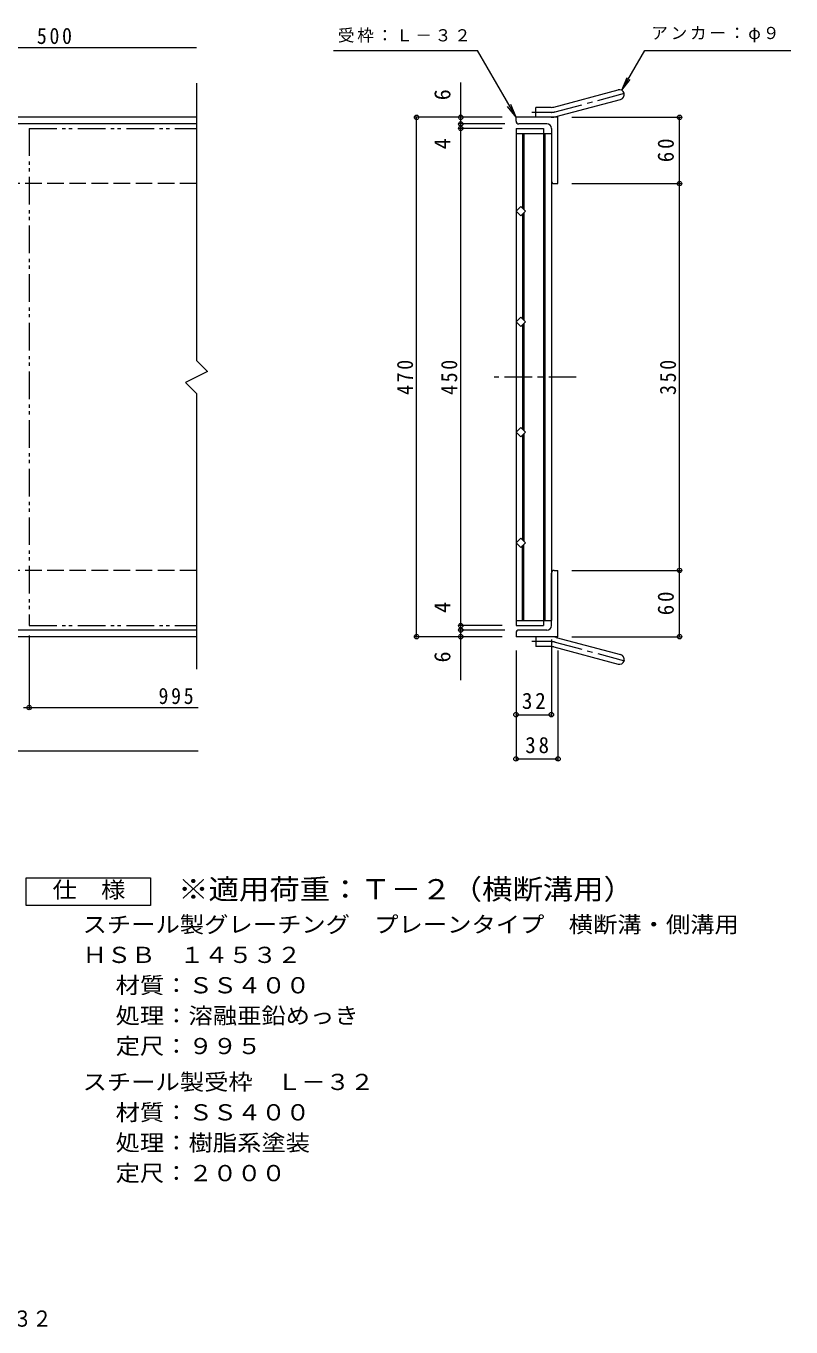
# Model space of a CAD drawing. Units: millimetres, scale not verified. Extents: x -865 to 865, y -687 to 618.
# Drawn here: x 173 to 865, y -687 to 490 of the extents above; entities that cross this region are included whole.
import ezdxf
from ezdxf.enums import TextEntityAlignment as Align

# ---------------------------------------------------------------- set-up
doc = ezdxf.new("R2010")
doc.units = ezdxf.units.MM
doc.header["$LTSCALE"] = 5
doc.header["$PDMODE"] = 32
doc.header["$PDSIZE"] = 4
for name, pattern in [('CHAIN1', [8, 5, -1, 1, -1]), ('DASHED3', [4, 3, -1]), ('DOUBLE_CHAIN1', [8.8, 5, -1, 0.6, -0.6, 0.6, -1])]:
    doc.linetypes.add(name, pattern=pattern)
for name, color, linetype, lineweight in [('A-1_ピット', 2, 'Continuous', 9), ('A-2_蓋', 3, 'Continuous', 9), ('A-4_寸法', 7, 'Continuous', 9), ('F-4_F-4ﾚｲﾔ', 2, 'Continuous', 9)]:
    doc.layers.add(name, color=color, linetype=linetype, lineweight=lineweight)
doc.layers.add('F-F_F-Fﾚｲﾔ', color=2, linetype='Continuous')
doc.styles.add('ＭＳ ゴシック', font='')
doc.styles.get('ＭＳ ゴシック').set_extended_font_data('MS Gothic')

msp = doc.modelspace()

# ---------------------------------------------------------------- linework, layer by layer
at = {"layer": 'A-1_ピット'}
for p, q in [((650.231, 417.161), (708.421, 432.753)), ((652.56, 408.468), (710.751, 424.06)), ((634.086, 407.854), (634.086, 416.854)), ((647.901, 416.854), (634.086, 416.854)), ((326.901, 407.854), (-827.044, 407.854)), ((326.901, 401.854), (-827.044, 401.854)), ((616.086, 404.354), (616.086, 407.854)), ((654.086, 407.854), (616.086, 407.854)), ((644.086, 401.854), (618.586, 401.854)), ((654.086, 347.854), (654.086, 407.854)), ((648.086, 397.854), (648.086, 350.354)), ((650.586, 347.854), (654.086, 347.854)), ((648.086, -52.146), (648.086, -4.646)), ((650.586, -2.146), (654.086, -2.146)), ((654.086, -62.146), (654.086, -2.146)), ((326.901, -56.146), (-827.044, -56.146)), ((616.086, -58.646), (616.086, -62.146)), ((644.086, -56.146), (618.586, -56.146)), ((326.901, -62.146), (-827.044, -62.146)), ((654.086, -62.146), (616.086, -62.146)), ((634.086, -62.146), (634.086, -71.146)), ((652.56, -62.759), (710.751, -78.352)), ((647.901, -71.146), (634.086, -71.146)), ((650.231, -71.453), (708.421, -87.045))]:
    msp.add_line(p, q, dxfattribs=at)
at = {"layer": 'A-1_ピット', "linetype": 'CHAIN1'}
for p, q in [((651.395, 412.814), (716.562, 430.276)), ((647.901, 412.354), (630.281, 412.354)), ((647.901, -66.646), (630.281, -66.646)), ((651.395, -67.106), (716.562, -84.567))]:
    msp.add_line(p, q, dxfattribs=at)
at = {"layer": 'A-1_ピット', "linetype": 'DASHED3'}
for p, q in [((326.901, 347.854), (-827.044, 347.854)), ((326.901, -2.146), (-827.044, -2.146))]:
    msp.add_line(p, q, dxfattribs=at)
at = {"layer": 'A-1_ピット'}
for centre, radius, start, end in [((709.586, 428.407), 4.5, 285.00014, 104.99991), ((647.901, 425.854), 9, 270, 285.00002), ((618.586, 404.354), 2.5, 180, 270), ((644.086, 397.854), 4, 0, 90), ((647.901, 425.854), 18, 270, 285), ((650.586, 350.354), 2.5, 180, 270), ((650.586, -4.646), 2.5, 90, 180), ((618.586, -58.646), 2.5, 90, 180), ((644.086, -52.146), 4, 270, 0), ((647.901, -80.146), 18, 75, 90), ((647.901, -80.146), 9, 74.99998, 90), ((709.586, -82.698), 4.5, 255.00009, 74.99986)]:
    msp.add_arc(centre, radius, start, end, dxfattribs=at)
at = {"layer": 'A-1_ピット', "linetype": 'CHAIN1'}
for centre, start, end in [((647.901, 425.854), 270, 284.99995), ((647.901, -80.146), 75.00005, 90)]:
    msp.add_arc(centre, 13.5, start, end, dxfattribs=at)
at = {"layer": 'A-2_蓋'}
for p, q in [((326.901, 438.67), (326.901, 187.854)), ((616.086, 397.854), (641.086, 397.854)), ((616.086, 397.854), (616.086, -52.146)), ((616.086, 393.354), (648.086, 393.354)), ((622.085, 393.354), (622.085, 325.339)), ((623.086, 393.354), (623.086, 324.34)), ((641.086, 397.854), (641.086, -52.146)), ((642.086, 393.354), (642.086, -47.646)), ((648.086, 393.354), (648.086, -47.646)), ((622.085, 320.369), (622.085, 225.34)), ((623.086, 321.369), (623.086, 224.339)), ((620.328, 227.097), (624.571, 222.854)), ((622.085, 220.369), (622.085, 125.34)), ((623.086, 221.369), (623.086, 124.339)), ((326.901, 157.854), (326.901, -91.462)), ((622.085, 120.368), (622.085, 25.339)), ((623.086, 121.369), (623.086, 24.339)), ((622.085, -47.646), (622.085, 20.369)), ((623.086, -47.646), (623.086, 21.368)), ((616.086, -47.646), (648.086, -47.646)), ((616.086, -52.146), (641.086, -52.146))]:
    msp.add_line(p, q, dxfattribs=at)
at = {"layer": 'A-2_蓋', "linetype": 'DOUBLE_CHAIN1'}
for p, q in [((175.456, 397.854), (175.456, -52.146)), ((175.456, 397.854), (326.901, 397.854)), ((175.456, -52.146), (326.901, -52.146))]:
    msp.add_line(p, q, dxfattribs=at)
at = {"layer": 'A-2_蓋', "linetype": 'CHAIN1'}
msp.add_line((670.648, 172.854), (596.248, 172.854), dxfattribs=at)
at = {"layer": 'A-2_蓋'}
for points in [[(624.571, 322.854), (620.328, 318.611), (616.086, 322.854), (620.328, 327.097)], [(624.571, 122.854), (620.328, 118.611), (616.086, 122.854), (620.328, 127.097)], [(624.571, 22.854), (620.328, 27.097), (616.086, 22.854), (620.328, 18.611)]]:
    msp.add_lwpolyline(points, close=True, dxfattribs=at)
for points in [[(624.571, 222.854), (620.328, 218.611), (616.086, 222.854), (620.328, 227.097)], [(326.901, 187.854), (336.901, 177.854), (316.901, 167.854), (326.901, 157.854)]]:
    msp.add_lwpolyline(points, dxfattribs=at)
at = {"layer": 'A-4_寸法'}
for p, q in [((-77.044, 471.014), (326.901, 471.014)), ((450.798, 468.454), (581.098, 468.454)), ((616.086, 407.854), (581.098, 468.454)), ((711.836, 432.304), (732.708, 468.454)), ((732.708, 468.454), (864.955, 468.454)), ((566.086, -101.347), (566.086, 439.216)), ((711.836, 432.304), (716.619, 443.852)), ((711.836, 432.304), (719.445, 442.221)), ((616.086, 407.854), (608.476, 417.771)), ((616.086, 407.854), (611.302, 419.403)), ((603.586, 407.854), (524.586, 407.854)), ((526.086, -62.146), (526.086, 407.854)), ((606.086, 401.854), (564.586, 401.854)), ((666.586, 407.854), (765.586, 407.854)), ((764.086, -62.146), (764.086, 407.854)), ((603.586, 397.854), (564.586, 397.854)), ((666.586, 347.854), (765.586, 347.854)), ((666.586, -2.146), (765.586, -2.146)), ((603.586, -52.146), (564.586, -52.146)), ((606.086, -56.146), (564.586, -56.146)), ((175.456, -61.146), (175.456, -127.802)), ((603.586, -62.146), (524.586, -62.146)), ((648.086, -64.646), (648.086, -134.246)), ((666.586, -62.146), (765.586, -62.146)), ((616.086, -74.646), (616.086, -174.246)), ((654.086, -74.646), (654.086, -174.246)), ((170.456, -126.302), (175.456, -126.302)), ((175.456, -126.302), (328.378, -126.302)), ((616.086, -132.746), (648.086, -132.746)), ((-827.044, -165.473), (328.378, -165.473)), ((616.086, -172.746), (654.086, -172.746))]:
    msp.add_line(p, q, dxfattribs=at)
for p in [(526.086, 407.854), (566.086, 407.854), (566.086, 401.854), (764.086, 407.854), (566.086, 397.854), (764.086, 347.854), (764.086, -2.146), (566.086, -52.146), (566.086, -56.146), (526.086, -62.146), (566.086, -62.146), (764.086, -62.146), (175.456, -126.302), (616.086, -132.746), (648.086, -132.746), (616.086, -172.746), (654.086, -172.746)]:
    msp.add_point(p, dxfattribs=at)
at = {"layer": 'F-4_F-4ﾚｲﾔ'}
msp.add_lwpolyline([(172.793, -305.36), (172.793, -280.36), (285.293, -280.36), (285.293, -305.36)], close=True, dxfattribs=at)

# ---------------------------------------------------------------- texts
at = {"layer": 'A-4_寸法', "color": 2, "style": 'ＭＳ ゴシック'}
for s, p in [('6', (561.086, 423.287)), ('4', (561.086, 378.891)), ('4', (561.086, -40.664)), ('6', (561.086, -85.488))]:
    msp.add_text(s, height=14.66, rotation=90, dxfattribs=at).set_placement(p, align=Align.BOTTOM_LEFT)
at = {"layer": 'A-4_寸法', "color": 2, "char_height": 14.66, "attachment_point": 7, "style": 'ＭＳ ゴシック'}
for s, insert in [('\\T1.27;\\W0.9;500', (182.432, 474.013)), ('\\T1.27;\\W0.9;995', (292.526, -123.302)), ('\\T1.27;\\W0.95;32', (621.461, -127.746)), ('\\T1.27;\\W0.95;38', (624.461, -167.746))]:
    msp.add_mtext(s, dxfattribs=dict(at, insert=insert))
at = {"layer": 'A-4_寸法', "char_height": 11, "attachment_point": 7, "style": 'ＭＳ ゴシック'}
for s, insert in [('\\T1.17;受枠：Ｌ－３２', (454.833, 475.374)), ('\\T1.17;アンカー：φ９', (738.499, 475.678))]:
    msp.add_mtext(s, dxfattribs=dict(at, insert=insert))
at = {"layer": 'A-4_寸法', "color": 2, "char_height": 14.66, "attachment_point": 7, "rotation": 90, "style": 'ＭＳ ゴシック'}
for s, insert in [('\\T1.27;\\W0.95;60', (759.086, 367.229)), ('\\T1.27;\\W0.9;470', (523.086, 156.604)), ('\\T1.27;\\W0.9;450', (563.086, 156.604)), ('\\T1.27;\\W0.9;350', (761.086, 156.604)), ('\\T1.27;\\W0.95;60', (759.086, -42.771))]:
    msp.add_mtext(s, dxfattribs=dict(at, insert=insert))
at = {"layer": 'F-4_F-4ﾚｲﾔ', "style": 'ＭＳ ゴシック', "width": 1.1}
for s, p in [('仕\u3000様', (196.543, -302.861)), ('スチール製グレーチング\u3000プレーンタイプ\u3000横断溝・側溝用', (223.837, -334.32)), ('ＨＳＢ\u3000１４５３２', (223.837, -361.821)), ('材質：ＳＳ４００', (253.694, -389.32)), ('処理：溶融亜鉛めっき', (253.694, -416.821)), ('定尺：９９５', (253.694, -444.321)), ('スチール製受枠\u3000Ｌ－３２', (223.838, -476.821)), ('材質：ＳＳ４００', (253.694, -504.321)), ('処理：樹脂系塗装', (253.694, -531.821)), ('定尺：２０００', (253.694, -559.321))]:
    msp.add_text(s, height=14.66, dxfattribs=at).set_placement(p, align=Align.BOTTOM_LEFT)
at = {"layer": 'F-4_F-4ﾚｲﾔ', "color": 3, "style": 'ＭＳ ゴシック', "width": 1.1}
msp.add_text('※適用荷重：Ｔ－２（横断溝用）', height=18.33, dxfattribs=at).set_placement((310.293, -305.36), align=Align.BOTTOM_LEFT)
at = {"layer": 'F-F_F-Fﾚｲﾔ', "style": 'ＭＳ ゴシック', "width": 0.9}
msp.add_text('ＨＳＢ\u3000１４５３２＋Ｌ－３２', height=14.66, dxfattribs=at).set_placement((-55.791, -690.973), align=Align.BOTTOM_LEFT)

doc.saveas('drawing.dxf')
